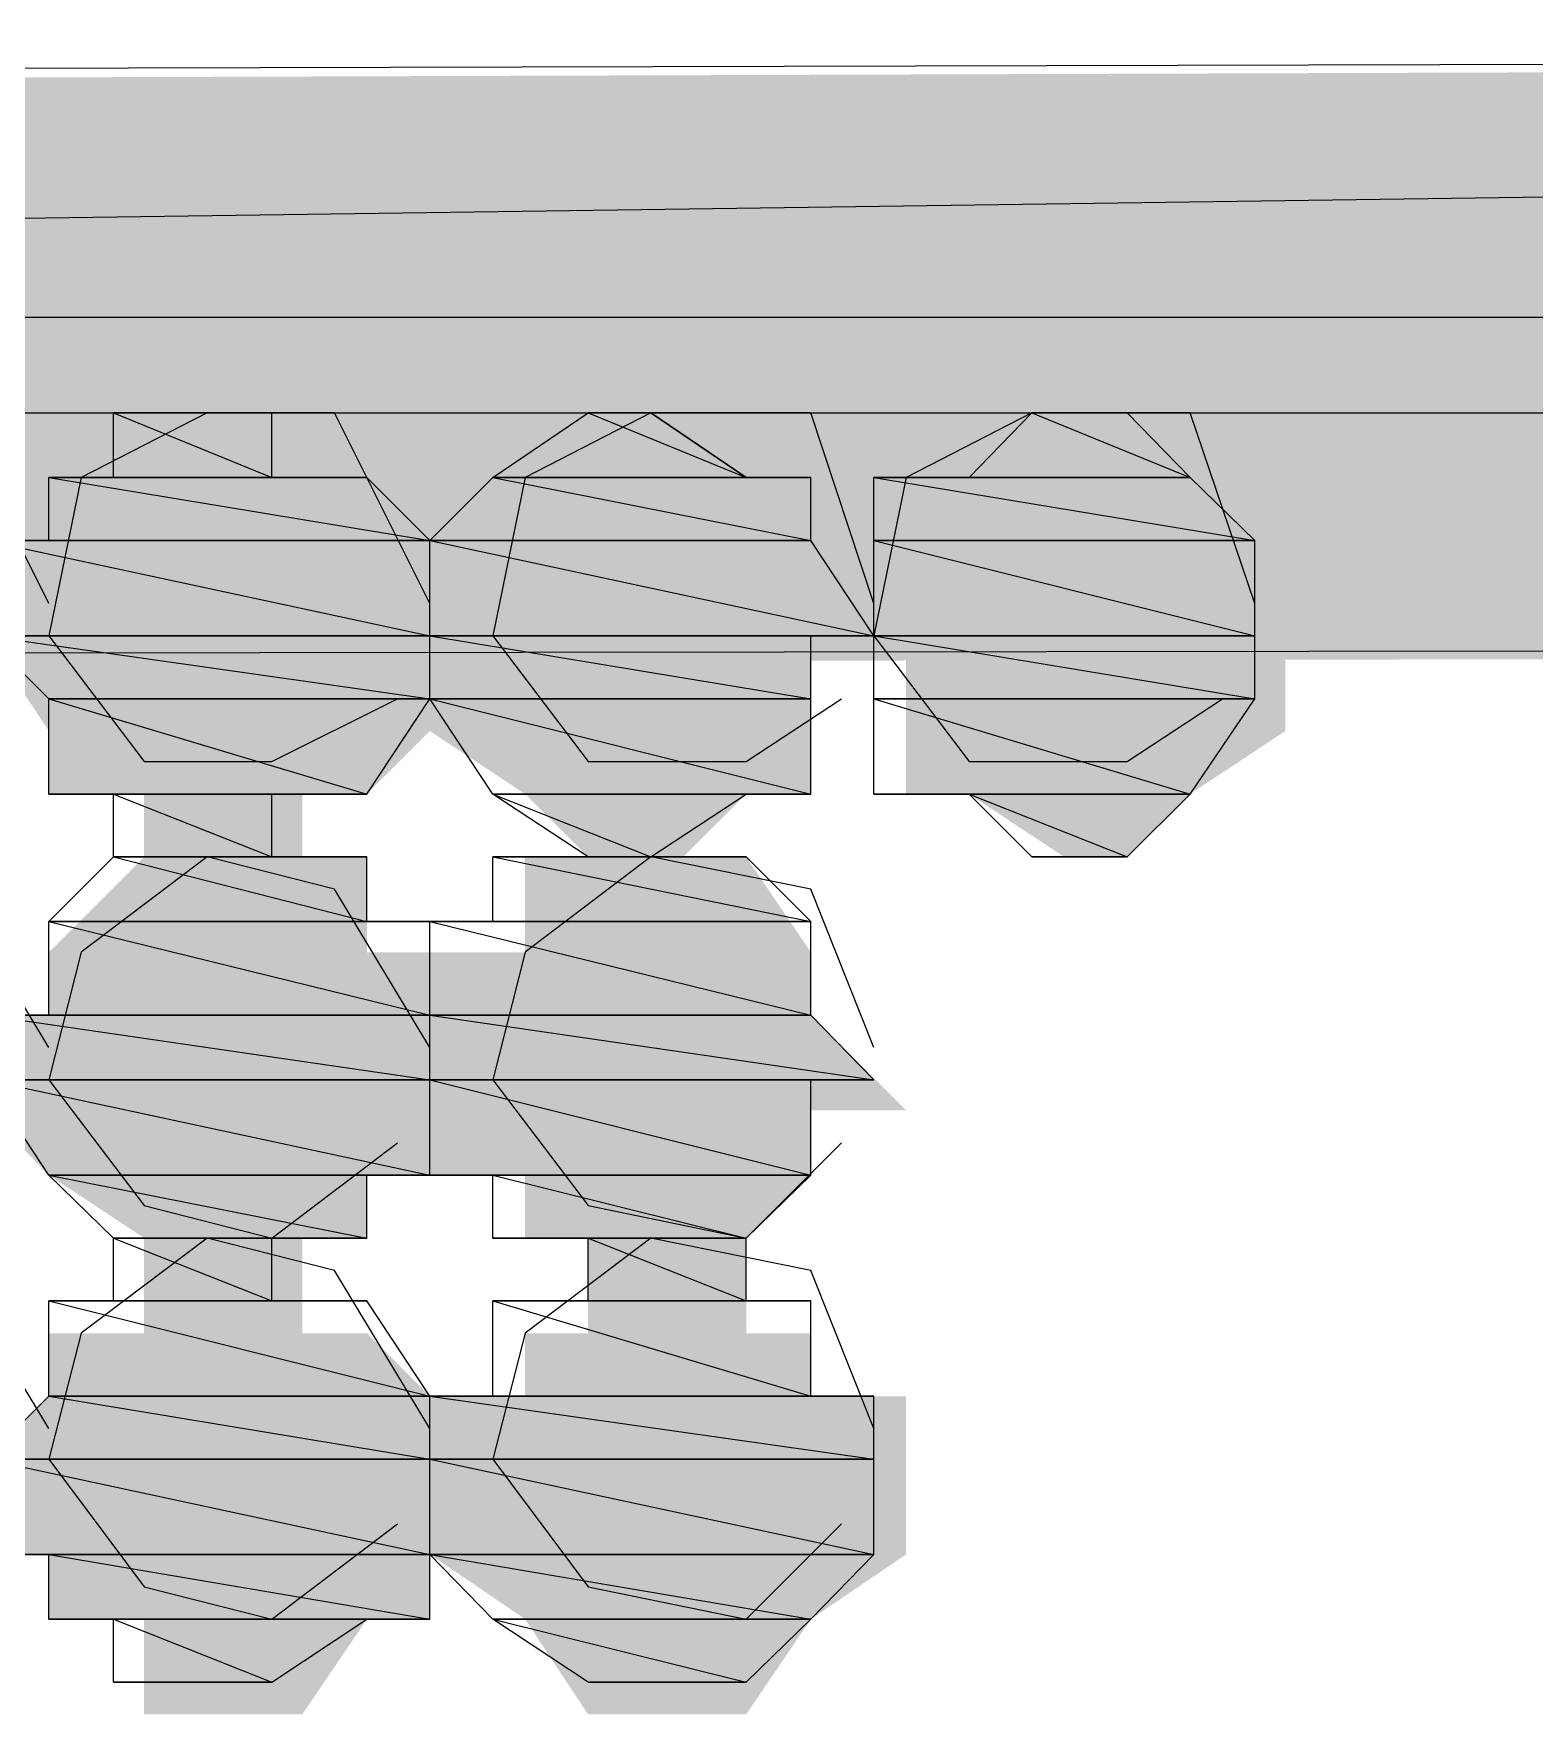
# Model space of a CAD drawing. Header units: millimetres. Extents: x 5 to 415, y 48 to 251.
# Drawn here: x 360.707 to 361.542, y 219.833 to 220.768 of the extents above; entities that cross this region are included whole.
import ezdxf

# ---------------------------------------------------------------- set-up
doc = ezdxf.new("R2010")
doc.units = ezdxf.units.MM
doc.layers.add('H', color=7, linetype='Continuous')
doc.layers.add('P', color=7, linetype='Continuous')

msp = doc.modelspace()

# ---------------------------------------------------------------- hatches: boundary and pattern name
at = {"layer": 'H', "linetype": 'Continuous'}
for points in [[(341.718, 220.38), (341.665, 220.68), (368, 220.768), (368, 220.433), (341.718, 220.38)], [(360.768, 220.521), (360.768, 220.557), (360.856, 220.557), (360.856, 220.521), (360.768, 220.521)], [(360.98, 220.521), (361.015, 220.557), (361.068, 220.557), (361.103, 220.521), (360.98, 220.521)], [(361.227, 220.521), (361.28, 220.557), (361.315, 220.557), (361.35, 220.521), (361.227, 220.521)], [(360.715, 220.468), (360.715, 220.521), (360.892, 220.521), (360.927, 220.468), (360.715, 220.468)], [(360.927, 220.468), (360.98, 220.521), (361.139, 220.521), (361.139, 220.468), (360.927, 220.468)], [(361.192, 220.468), (361.192, 220.521), (361.35, 220.521), (361.403, 220.468), (361.192, 220.468)], [(360.68, 220.433), (360.68, 220.468), (360.927, 220.468), (360.927, 220.433), (360.68, 220.433)], [(360.927, 220.433), (360.927, 220.468), (361.139, 220.468), (361.192, 220.433), (360.927, 220.433)], [(361.192, 220.433), (361.192, 220.468), (361.403, 220.468), (361.403, 220.433), (361.192, 220.433)], [(360.715, 220.38), (360.68, 220.433), (360.927, 220.433), (360.927, 220.38), (360.715, 220.38)], [(360.927, 220.38), (360.927, 220.433), (361.139, 220.433), (361.139, 220.38), (360.927, 220.38)], [(361.192, 220.38), (361.192, 220.433), (361.403, 220.433), (361.403, 220.38), (361.192, 220.38)], [(360.715, 220.345), (360.715, 220.38), (360.927, 220.38), (360.892, 220.345), (360.715, 220.345)], [(360.98, 220.345), (360.927, 220.38), (361.139, 220.38), (361.139, 220.345), (360.98, 220.345)], [(361.192, 220.345), (361.192, 220.38), (361.403, 220.38), (361.35, 220.345), (361.192, 220.345)], [(360.768, 220.31), (360.768, 220.345), (360.856, 220.345), (360.856, 220.31), (360.768, 220.31)], [(361.015, 220.31), (360.98, 220.345), (361.103, 220.345), (361.068, 220.31), (361.015, 220.31)], [(361.28, 220.31), (361.227, 220.345), (361.35, 220.345), (361.315, 220.31), (361.28, 220.31)], [(360.715, 220.257), (360.768, 220.31), (360.892, 220.31), (360.892, 220.257), (360.715, 220.257)], [(360.98, 220.257), (360.98, 220.31), (361.103, 220.31), (361.139, 220.257), (360.98, 220.257)], [(360.715, 220.222), (360.715, 220.257), (360.927, 220.257), (360.927, 220.222), (360.715, 220.222)], [(360.927, 220.222), (360.927, 220.257), (361.139, 220.257), (361.139, 220.222), (360.927, 220.222)], [(360.68, 220.169), (360.68, 220.222), (360.927, 220.222), (360.927, 220.169), (360.68, 220.169)], [(360.927, 220.169), (360.927, 220.222), (361.139, 220.222), (361.192, 220.169), (360.927, 220.169)], [(360.715, 220.133), (360.68, 220.169), (360.927, 220.169), (360.927, 220.133), (360.715, 220.133)], [(360.927, 220.133), (360.927, 220.169), (361.139, 220.169), (361.139, 220.133), (360.927, 220.133)], [(360.768, 220.098), (360.715, 220.133), (360.892, 220.133), (360.892, 220.098), (360.768, 220.098)], [(360.98, 220.098), (360.98, 220.133), (361.139, 220.133), (361.103, 220.098), (360.98, 220.098)], [(360.768, 220.045), (360.768, 220.098), (360.856, 220.098), (360.856, 220.045), (360.768, 220.045)], [(361.015, 220.045), (361.015, 220.098), (361.103, 220.098), (361.103, 220.045), (361.015, 220.045)], [(360.715, 220.01), (360.715, 220.045), (360.892, 220.045), (360.927, 220.01), (360.715, 220.01)], [(360.98, 220.01), (360.98, 220.045), (361.139, 220.045), (361.139, 220.01), (360.98, 220.01)], [(360.68, 219.975), (360.715, 220.01), (360.927, 220.01), (360.927, 219.975), (360.68, 219.975)], [(360.927, 219.975), (360.927, 220.01), (361.192, 220.01), (361.192, 219.975), (360.927, 219.975)], [(360.68, 219.922), (360.68, 219.975), (360.927, 219.975), (360.927, 219.922), (360.68, 219.922)], [(360.927, 219.922), (360.927, 219.975), (361.192, 219.975), (361.192, 219.922), (360.927, 219.922)], [(360.715, 219.886), (360.715, 219.922), (360.927, 219.922), (360.927, 219.886), (360.715, 219.886)], [(360.98, 219.886), (360.927, 219.922), (361.192, 219.922), (361.139, 219.886), (360.98, 219.886)], [(360.768, 219.833), (360.768, 219.886), (360.892, 219.886), (360.856, 219.833), (360.768, 219.833)], [(361.015, 219.833), (360.98, 219.886), (361.139, 219.886), (361.103, 219.833), (361.015, 219.833)]]:
    msp.add_hatch(color=256, dxfattribs=at).paths.add_polyline_path(points)

# ---------------------------------------------------------------- linework, layer by layer
at = {"layer": 'P'}
for points in [[(368, 220.768), (341.665, 220.698)], [(341.701, 220.398), (368, 220.768)], [(341.701, 220.398), (368, 220.768)], [(393.982, 220.61), (308.134, 220.61)], [(366.007, 220.61), (308.134, 220.61)], [(308.134, 220.557), (365.831, 220.557)], [(360.715, 220.451), (360.662, 220.557)], [(360.803, 220.557), (360.733, 220.521)], [(360.803, 220.557), (360.751, 220.557)], [(360.751, 220.557), (360.803, 220.557)], [(360.839, 220.557), (360.751, 220.557)], [(360.751, 220.557), (360.839, 220.521)], [(360.751, 220.557), (360.839, 220.521)], [(360.751, 220.521), (360.751, 220.557)], [(360.874, 220.557), (360.803, 220.557)], [(360.839, 220.557), (360.839, 220.557)], [(360.839, 220.557), (360.839, 220.557)], [(360.839, 220.521), (360.839, 220.557)], [(360.927, 220.451), (360.874, 220.557)], [(360.962, 220.521), (361.015, 220.557)], [(361.05, 220.557), (360.98, 220.521)], [(361.015, 220.557), (361.05, 220.557)], [(361.05, 220.557), (361.015, 220.557)], [(361.05, 220.557), (361.015, 220.557)], [(361.015, 220.557), (361.05, 220.557)], [(361.015, 220.557), (361.103, 220.521)], [(361.139, 220.557), (361.05, 220.557)], [(361.05, 220.557), (361.103, 220.521)], [(361.103, 220.521), (361.05, 220.557)], [(361.174, 220.451), (361.139, 220.557)], [(361.262, 220.557), (361.192, 220.521)], [(361.227, 220.521), (361.262, 220.557)], [(361.35, 220.557), (361.262, 220.557)], [(361.262, 220.557), (361.315, 220.557)], [(361.315, 220.557), (361.262, 220.557)], [(361.315, 220.557), (361.262, 220.557)], [(361.262, 220.557), (361.315, 220.557)], [(361.262, 220.557), (361.35, 220.521)], [(361.315, 220.557), (361.35, 220.521)], [(361.35, 220.521), (361.315, 220.557)], [(361.386, 220.451), (361.35, 220.557)], [(360.733, 220.521), (360.715, 220.433)], [(360.892, 220.521), (360.715, 220.521)], [(360.715, 220.521), (360.751, 220.521)], [(360.892, 220.521), (360.715, 220.521)], [(360.715, 220.521), (360.927, 220.486)], [(360.715, 220.521), (360.927, 220.486)], [(360.715, 220.486), (360.715, 220.521)], [(360.839, 220.521), (360.751, 220.521)], [(360.892, 220.521), (360.751, 220.521)], [(360.751, 220.521), (360.892, 220.521)], [(360.892, 220.521), (360.751, 220.521)], [(360.751, 220.521), (360.839, 220.521)], [(360.892, 220.521), (360.751, 220.521)], [(360.751, 220.521), (360.892, 220.521)], [(360.751, 220.521), (360.892, 220.521)], [(360.839, 220.521), (360.892, 220.521)], [(360.892, 220.521), (360.892, 220.521)], [(360.927, 220.486), (360.892, 220.521)], [(360.927, 220.486), (360.962, 220.521)], [(360.98, 220.521), (360.962, 220.433)], [(361.103, 220.521), (360.962, 220.521)], [(361.103, 220.521), (360.962, 220.521)], [(360.962, 220.521), (361.103, 220.521)], [(360.962, 220.521), (361.103, 220.521)], [(361.103, 220.521), (360.962, 220.521)], [(361.139, 220.521), (360.962, 220.521)], [(360.962, 220.521), (361.139, 220.521)], [(361.139, 220.521), (360.962, 220.521)], [(360.962, 220.521), (361.103, 220.521)], [(361.139, 220.521), (360.962, 220.521)], [(360.962, 220.521), (361.139, 220.486)], [(360.962, 220.521), (361.139, 220.486)], [(361.103, 220.521), (361.103, 220.521)], [(361.103, 220.521), (361.103, 220.521)], [(361.103, 220.521), (361.139, 220.521)], [(361.139, 220.486), (361.139, 220.521)], [(361.192, 220.521), (361.174, 220.433)], [(361.35, 220.521), (361.174, 220.521)], [(361.174, 220.521), (361.227, 220.521)], [(361.35, 220.521), (361.174, 220.521)], [(361.174, 220.521), (361.386, 220.486)], [(361.174, 220.521), (361.386, 220.486)], [(361.174, 220.486), (361.174, 220.521)], [(361.35, 220.521), (361.227, 220.521)], [(361.35, 220.521), (361.227, 220.521)], [(361.227, 220.521), (361.35, 220.521)], [(361.227, 220.521), (361.35, 220.521)], [(361.35, 220.521), (361.227, 220.521)], [(361.35, 220.521), (361.227, 220.521)], [(361.227, 220.521), (361.35, 220.521)], [(361.227, 220.521), (361.35, 220.521)], [(361.35, 220.521), (361.35, 220.521)], [(361.35, 220.521), (361.35, 220.521)], [(361.35, 220.521), (361.35, 220.521)], [(361.386, 220.486), (361.35, 220.521)], [(360.927, 220.486), (360.68, 220.486)], [(360.68, 220.486), (360.715, 220.486)], [(360.927, 220.486), (360.68, 220.486)], [(360.68, 220.486), (360.927, 220.433)], [(360.68, 220.486), (360.927, 220.433)], [(360.927, 220.486), (360.715, 220.486)], [(360.927, 220.486), (360.715, 220.486)], [(360.715, 220.486), (360.927, 220.486)], [(360.715, 220.486), (360.927, 220.486)], [(360.927, 220.486), (360.715, 220.486)], [(360.927, 220.486), (360.715, 220.486)], [(360.715, 220.486), (360.927, 220.486)], [(360.715, 220.486), (360.927, 220.486)], [(361.139, 220.486), (360.927, 220.486)], [(361.139, 220.486), (360.927, 220.486)], [(360.927, 220.486), (361.139, 220.486)], [(360.927, 220.486), (361.139, 220.486)], [(361.139, 220.486), (360.927, 220.486)], [(361.139, 220.486), (360.927, 220.486)], [(360.927, 220.486), (361.139, 220.486)], [(361.139, 220.486), (360.927, 220.486)], [(360.927, 220.486), (361.139, 220.486)], [(361.139, 220.486), (360.927, 220.486)], [(360.927, 220.486), (361.174, 220.433)], [(360.927, 220.486), (361.174, 220.433)], [(360.927, 220.433), (360.927, 220.486)], [(360.927, 220.486), (360.927, 220.486)], [(360.927, 220.486), (360.927, 220.486)], [(360.927, 220.486), (360.927, 220.486)], [(360.927, 220.433), (360.927, 220.486)], [(361.139, 220.486), (361.139, 220.486)], [(361.139, 220.486), (361.139, 220.486)], [(361.139, 220.486), (361.139, 220.486)], [(361.174, 220.433), (361.139, 220.486)], [(361.386, 220.486), (361.174, 220.486)], [(361.386, 220.486), (361.174, 220.486)], [(361.174, 220.486), (361.386, 220.486)], [(361.174, 220.486), (361.386, 220.486)], [(361.386, 220.486), (361.174, 220.486)], [(361.386, 220.486), (361.174, 220.486)], [(361.174, 220.486), (361.386, 220.486)], [(361.386, 220.486), (361.174, 220.486)], [(361.174, 220.486), (361.386, 220.486)], [(361.386, 220.486), (361.174, 220.486)], [(361.174, 220.486), (361.386, 220.433)], [(361.174, 220.486), (361.386, 220.433)], [(361.174, 220.433), (361.174, 220.486)], [(361.386, 220.486), (361.386, 220.486)], [(361.386, 220.486), (361.386, 220.486)], [(361.386, 220.486), (361.386, 220.486)], [(361.386, 220.433), (361.386, 220.486)], [(368, 220.433), (341.701, 220.398)], [(360.927, 220.433), (360.68, 220.433)], [(360.927, 220.433), (360.68, 220.433)], [(360.68, 220.433), (360.927, 220.433)], [(360.68, 220.433), (360.927, 220.433)], [(360.927, 220.433), (360.68, 220.433)], [(360.927, 220.433), (360.68, 220.433)], [(360.68, 220.433), (360.927, 220.398)], [(360.68, 220.433), (360.927, 220.398)], [(360.715, 220.398), (360.68, 220.433)], [(360.715, 220.433), (360.768, 220.363)], [(361.174, 220.433), (360.927, 220.433)], [(361.139, 220.433), (360.927, 220.433)], [(360.927, 220.433), (361.139, 220.433)], [(361.139, 220.433), (360.927, 220.433)], [(360.927, 220.433), (361.174, 220.433)], [(361.139, 220.433), (360.927, 220.433)], [(360.927, 220.433), (361.139, 220.398)], [(360.927, 220.433), (361.139, 220.398)], [(360.927, 220.398), (360.927, 220.433)], [(360.927, 220.433), (360.927, 220.433)], [(360.927, 220.433), (360.927, 220.433)], [(360.927, 220.398), (360.927, 220.433)], [(360.962, 220.433), (361.015, 220.363)], [(361.174, 220.433), (361.139, 220.433)], [(361.139, 220.398), (361.139, 220.433)], [(361.174, 220.433), (361.227, 220.363)], [(361.386, 220.433), (361.174, 220.433)], [(361.386, 220.433), (361.174, 220.433)], [(361.174, 220.433), (361.386, 220.433)], [(361.174, 220.433), (361.386, 220.433)], [(361.386, 220.433), (361.174, 220.433)], [(361.386, 220.433), (361.174, 220.433)], [(361.174, 220.433), (361.386, 220.398)], [(361.174, 220.433), (361.386, 220.398)], [(361.174, 220.398), (361.174, 220.433)], [(361.386, 220.433), (361.386, 220.433)], [(361.386, 220.433), (361.386, 220.433)], [(361.386, 220.398), (361.386, 220.433)], [(360.927, 220.398), (360.715, 220.398)], [(360.927, 220.398), (360.715, 220.398)], [(360.715, 220.398), (360.927, 220.398)], [(360.715, 220.398), (360.927, 220.398)], [(360.927, 220.398), (360.715, 220.398)], [(360.927, 220.398), (360.715, 220.398)], [(360.715, 220.398), (360.892, 220.345)], [(360.715, 220.398), (360.892, 220.345)], [(360.715, 220.345), (360.715, 220.398)], [(360.839, 220.363), (360.909, 220.398)], [(360.892, 220.345), (360.927, 220.398)], [(361.139, 220.398), (360.927, 220.398)], [(361.139, 220.398), (360.927, 220.398)], [(360.927, 220.398), (361.139, 220.398)], [(360.927, 220.398), (361.139, 220.398)], [(361.139, 220.398), (360.927, 220.398)], [(361.139, 220.398), (360.927, 220.398)], [(360.927, 220.398), (361.139, 220.345)], [(360.927, 220.398), (361.139, 220.345)], [(360.962, 220.345), (360.927, 220.398)], [(360.927, 220.398), (360.927, 220.398)], [(360.927, 220.398), (360.927, 220.398)], [(361.103, 220.363), (361.156, 220.398)], [(361.139, 220.398), (361.139, 220.398)], [(361.139, 220.398), (361.139, 220.398)], [(361.139, 220.345), (361.139, 220.398)], [(361.386, 220.398), (361.174, 220.398)], [(361.386, 220.398), (361.174, 220.398)], [(361.174, 220.398), (361.386, 220.398)], [(361.174, 220.398), (361.386, 220.398)], [(361.386, 220.398), (361.174, 220.398)], [(361.386, 220.398), (361.174, 220.398)], [(361.174, 220.398), (361.35, 220.345)], [(361.174, 220.398), (361.35, 220.345)], [(361.174, 220.345), (361.174, 220.398)], [(361.315, 220.363), (361.368, 220.398)], [(361.35, 220.345), (361.386, 220.398)], [(361.386, 220.398), (361.386, 220.398)], [(361.386, 220.398), (361.386, 220.398)], [(360.768, 220.363), (360.839, 220.363)], [(361.015, 220.363), (361.103, 220.363)], [(361.227, 220.363), (361.315, 220.363)], [(360.892, 220.345), (360.715, 220.345)], [(360.892, 220.345), (360.715, 220.345)], [(360.715, 220.345), (360.751, 220.345)], [(360.715, 220.345), (360.892, 220.345)], [(360.892, 220.345), (360.715, 220.345)], [(360.751, 220.345), (360.892, 220.345)], [(360.839, 220.345), (360.751, 220.345)], [(360.751, 220.345), (360.839, 220.345)], [(360.839, 220.345), (360.751, 220.345)], [(360.751, 220.345), (360.892, 220.345)], [(360.839, 220.345), (360.751, 220.345)], [(360.751, 220.345), (360.839, 220.31)], [(360.751, 220.345), (360.839, 220.31)], [(360.751, 220.31), (360.751, 220.345)], [(360.892, 220.345), (360.839, 220.345)], [(360.839, 220.31), (360.839, 220.345)], [(360.892, 220.345), (360.892, 220.345)], [(361.139, 220.345), (360.962, 220.345)], [(361.103, 220.345), (360.962, 220.345)], [(360.962, 220.345), (361.103, 220.345)], [(360.962, 220.345), (361.103, 220.345)], [(361.103, 220.345), (360.962, 220.345)], [(361.103, 220.345), (360.962, 220.345)], [(360.962, 220.345), (361.103, 220.345)], [(361.103, 220.345), (360.962, 220.345)], [(360.962, 220.345), (361.139, 220.345)], [(361.103, 220.345), (360.962, 220.345)], [(360.962, 220.345), (361.05, 220.31)], [(360.962, 220.345), (361.05, 220.31)], [(361.015, 220.31), (360.962, 220.345)], [(361.05, 220.31), (361.103, 220.345)], [(361.103, 220.345), (361.103, 220.345)], [(361.103, 220.345), (361.103, 220.345)], [(361.139, 220.345), (361.103, 220.345)], [(361.35, 220.345), (361.174, 220.345)], [(361.35, 220.345), (361.174, 220.345)], [(361.174, 220.345), (361.227, 220.345)], [(361.174, 220.345), (361.35, 220.345)], [(361.35, 220.345), (361.174, 220.345)], [(361.227, 220.345), (361.35, 220.345)], [(361.35, 220.345), (361.227, 220.345)], [(361.227, 220.345), (361.35, 220.345)], [(361.35, 220.345), (361.227, 220.345)], [(361.227, 220.345), (361.35, 220.345)], [(361.35, 220.345), (361.227, 220.345)], [(361.227, 220.345), (361.315, 220.31)], [(361.227, 220.345), (361.315, 220.31)], [(361.262, 220.31), (361.227, 220.345)], [(361.315, 220.31), (361.35, 220.345)], [(361.35, 220.345), (361.35, 220.345)], [(361.35, 220.345), (361.35, 220.345)], [(360.715, 220.274), (360.751, 220.31)], [(360.803, 220.31), (360.733, 220.257)], [(360.839, 220.31), (360.751, 220.31)], [(360.803, 220.31), (360.751, 220.31)], [(360.751, 220.31), (360.803, 220.31)], [(360.803, 220.31), (360.751, 220.31)], [(360.751, 220.31), (360.803, 220.31)], [(360.839, 220.31), (360.751, 220.31)], [(360.751, 220.31), (360.839, 220.31)], [(360.751, 220.31), (360.839, 220.31)], [(360.839, 220.31), (360.751, 220.31)], [(360.892, 220.31), (360.751, 220.31)], [(360.751, 220.31), (360.892, 220.31)], [(360.892, 220.31), (360.751, 220.31)], [(360.751, 220.31), (360.839, 220.31)], [(360.892, 220.31), (360.751, 220.31)], [(360.751, 220.31), (360.892, 220.274)], [(360.751, 220.31), (360.892, 220.274)], [(360.803, 220.31), (360.839, 220.31)], [(360.839, 220.31), (360.803, 220.31)], [(360.874, 220.292), (360.803, 220.31)], [(360.839, 220.31), (360.839, 220.31)], [(360.839, 220.31), (360.839, 220.31)], [(360.839, 220.31), (360.839, 220.31)], [(360.839, 220.31), (360.839, 220.31)], [(360.839, 220.31), (360.892, 220.31)], [(360.892, 220.274), (360.892, 220.31)], [(361.103, 220.31), (360.962, 220.31)], [(360.962, 220.31), (361.015, 220.31)], [(361.103, 220.31), (360.962, 220.31)], [(360.962, 220.31), (361.103, 220.31)], [(360.962, 220.31), (361.103, 220.31)], [(361.103, 220.31), (360.962, 220.31)], [(361.103, 220.31), (360.962, 220.31)], [(360.962, 220.31), (361.139, 220.274)], [(360.962, 220.31), (361.139, 220.274)], [(360.962, 220.274), (360.962, 220.31)], [(361.05, 220.31), (360.98, 220.257)], [(361.05, 220.31), (361.015, 220.31)], [(361.015, 220.31), (361.05, 220.31)], [(361.05, 220.31), (361.015, 220.31)], [(361.015, 220.31), (361.05, 220.31)], [(361.05, 220.31), (361.015, 220.31)], [(361.05, 220.31), (361.015, 220.31)], [(361.015, 220.31), (361.05, 220.31)], [(361.015, 220.31), (361.103, 220.31)], [(361.05, 220.31), (361.05, 220.31)], [(361.05, 220.31), (361.05, 220.31)], [(361.139, 220.292), (361.05, 220.31)], [(361.05, 220.31), (361.103, 220.31)], [(361.103, 220.31), (361.05, 220.31)], [(361.103, 220.31), (361.103, 220.31)], [(361.103, 220.31), (361.103, 220.31)], [(361.139, 220.274), (361.103, 220.31)], [(361.315, 220.31), (361.262, 220.31)], [(361.262, 220.31), (361.315, 220.31)], [(361.315, 220.31), (361.262, 220.31)], [(361.315, 220.31), (361.315, 220.31)], [(361.315, 220.31), (361.315, 220.31)], [(360.715, 220.204), (360.662, 220.292)], [(360.927, 220.204), (360.874, 220.292)], [(361.174, 220.204), (361.139, 220.292)], [(360.892, 220.274), (360.715, 220.274)], [(360.927, 220.274), (360.715, 220.274)], [(360.715, 220.274), (360.927, 220.274)], [(360.927, 220.274), (360.715, 220.274)], [(360.715, 220.274), (360.892, 220.274)], [(360.927, 220.274), (360.715, 220.274)], [(360.715, 220.274), (360.927, 220.222)], [(360.715, 220.274), (360.927, 220.222)], [(360.715, 220.222), (360.715, 220.274)], [(360.892, 220.274), (360.927, 220.274)], [(360.962, 220.274), (360.927, 220.274)], [(360.927, 220.274), (361.139, 220.274)], [(361.139, 220.274), (360.927, 220.274)], [(360.927, 220.274), (361.139, 220.222)], [(360.927, 220.274), (361.139, 220.222)], [(360.927, 220.222), (360.927, 220.274)], [(360.927, 220.222), (360.927, 220.274)], [(361.139, 220.274), (360.962, 220.274)], [(361.139, 220.274), (360.962, 220.274)], [(360.962, 220.274), (361.139, 220.274)], [(361.139, 220.274), (360.962, 220.274)], [(361.139, 220.274), (361.139, 220.274)], [(361.139, 220.222), (361.139, 220.274)], [(360.733, 220.257), (360.715, 220.186)], [(360.98, 220.257), (360.962, 220.186)], [(360.715, 220.222), (360.68, 220.222)], [(360.68, 220.222), (360.927, 220.222)], [(360.927, 220.222), (360.68, 220.222)], [(360.68, 220.222), (360.927, 220.186)], [(360.68, 220.222), (360.927, 220.186)], [(360.927, 220.222), (360.715, 220.222)], [(360.927, 220.222), (360.715, 220.222)], [(360.715, 220.222), (360.927, 220.222)], [(360.927, 220.222), (360.715, 220.222)], [(361.139, 220.222), (360.927, 220.222)], [(361.139, 220.222), (360.927, 220.222)], [(360.927, 220.222), (361.139, 220.222)], [(360.927, 220.222), (361.139, 220.222)], [(361.139, 220.222), (360.927, 220.222)], [(361.139, 220.222), (360.927, 220.222)], [(360.927, 220.222), (361.174, 220.186)], [(360.927, 220.222), (361.174, 220.186)], [(360.927, 220.186), (360.927, 220.222)], [(360.927, 220.222), (360.927, 220.222)], [(360.927, 220.186), (360.927, 220.222)], [(361.139, 220.222), (361.139, 220.222)], [(361.139, 220.222), (361.139, 220.222)], [(361.174, 220.186), (361.139, 220.222)], [(360.927, 220.186), (360.68, 220.186)], [(360.927, 220.186), (360.68, 220.186)], [(360.68, 220.186), (360.927, 220.186)], [(360.68, 220.186), (360.927, 220.186)], [(360.927, 220.186), (360.68, 220.186)], [(360.927, 220.186), (360.68, 220.186)], [(360.68, 220.186), (360.927, 220.133)], [(360.68, 220.186), (360.927, 220.133)], [(360.715, 220.133), (360.68, 220.186)], [(360.715, 220.186), (360.768, 220.116)], [(361.174, 220.186), (360.927, 220.186)], [(361.139, 220.186), (360.927, 220.186)], [(360.927, 220.186), (361.139, 220.186)], [(361.139, 220.186), (360.927, 220.186)], [(360.927, 220.186), (361.174, 220.186)], [(361.139, 220.186), (360.927, 220.186)], [(360.927, 220.186), (361.139, 220.133)], [(360.927, 220.186), (361.139, 220.133)], [(360.927, 220.133), (360.927, 220.186)], [(360.927, 220.186), (360.927, 220.186)], [(360.927, 220.186), (360.927, 220.186)], [(360.927, 220.133), (360.927, 220.186)], [(360.962, 220.186), (361.015, 220.116)], [(361.174, 220.186), (361.139, 220.186)], [(361.139, 220.133), (361.139, 220.186)], [(360.839, 220.098), (360.909, 220.151)], [(361.103, 220.098), (361.156, 220.151)], [(360.927, 220.133), (360.715, 220.133)], [(360.927, 220.133), (360.715, 220.133)], [(360.715, 220.133), (360.927, 220.133)], [(360.715, 220.133), (360.927, 220.133)], [(360.927, 220.133), (360.715, 220.133)], [(360.892, 220.133), (360.715, 220.133)], [(360.715, 220.133), (360.892, 220.133)], [(360.892, 220.133), (360.715, 220.133)], [(360.715, 220.133), (360.927, 220.133)], [(360.892, 220.133), (360.715, 220.133)], [(360.715, 220.133), (360.892, 220.098)], [(360.715, 220.133), (360.892, 220.098)], [(360.751, 220.098), (360.715, 220.133)], [(360.927, 220.133), (360.892, 220.133)], [(360.892, 220.098), (360.892, 220.133)], [(361.139, 220.133), (360.927, 220.133)], [(361.139, 220.133), (360.927, 220.133)], [(360.927, 220.133), (361.139, 220.133)], [(360.927, 220.133), (361.139, 220.133)], [(361.139, 220.133), (360.927, 220.133)], [(361.139, 220.133), (360.927, 220.133)], [(360.927, 220.133), (361.139, 220.133)], [(360.927, 220.133), (361.139, 220.133)], [(360.962, 220.133), (360.927, 220.133)], [(360.927, 220.133), (360.927, 220.133)], [(360.927, 220.133), (360.927, 220.133)], [(361.139, 220.133), (360.962, 220.133)], [(361.139, 220.133), (360.962, 220.133)], [(360.962, 220.133), (361.103, 220.098)], [(360.962, 220.133), (361.103, 220.098)], [(360.962, 220.098), (360.962, 220.133)], [(361.103, 220.098), (361.139, 220.133)], [(361.139, 220.133), (361.139, 220.133)], [(361.139, 220.133), (361.139, 220.133)], [(361.139, 220.133), (361.139, 220.133)], [(360.768, 220.116), (360.839, 220.098)], [(361.015, 220.116), (361.103, 220.098)], [(360.803, 220.098), (360.733, 220.045)], [(360.803, 220.098), (360.751, 220.098)], [(360.751, 220.098), (360.803, 220.098)], [(360.839, 220.098), (360.751, 220.098)], [(360.751, 220.098), (360.839, 220.063)], [(360.751, 220.098), (360.839, 220.063)], [(360.751, 220.063), (360.751, 220.098)], [(360.892, 220.098), (360.751, 220.098)], [(360.839, 220.098), (360.751, 220.098)], [(360.751, 220.098), (360.839, 220.098)], [(360.751, 220.098), (360.839, 220.098)], [(360.839, 220.098), (360.751, 220.098)], [(360.839, 220.098), (360.751, 220.098)], [(360.751, 220.098), (360.839, 220.098)], [(360.839, 220.098), (360.751, 220.098)], [(360.751, 220.098), (360.892, 220.098)], [(360.803, 220.098), (360.751, 220.098)], [(360.751, 220.098), (360.803, 220.098)], [(360.874, 220.08), (360.803, 220.098)], [(360.803, 220.098), (360.839, 220.098)], [(360.839, 220.098), (360.803, 220.098)], [(360.839, 220.098), (360.839, 220.098)], [(360.839, 220.098), (360.839, 220.098)], [(360.839, 220.063), (360.839, 220.098)], [(360.839, 220.098), (360.839, 220.098)], [(360.839, 220.098), (360.839, 220.098)], [(360.892, 220.098), (360.839, 220.098)], [(361.103, 220.098), (360.962, 220.098)], [(361.103, 220.098), (360.962, 220.098)], [(360.962, 220.098), (361.103, 220.098)], [(360.962, 220.098), (361.103, 220.098)], [(361.103, 220.098), (360.962, 220.098)], [(361.103, 220.098), (360.962, 220.098)], [(360.962, 220.098), (361.05, 220.098)], [(360.962, 220.098), (361.05, 220.098)], [(361.015, 220.098), (360.962, 220.098)], [(361.05, 220.098), (360.98, 220.045)], [(361.05, 220.098), (361.015, 220.098)], [(361.015, 220.098), (361.05, 220.098)], [(361.05, 220.098), (361.015, 220.098)], [(361.05, 220.098), (361.015, 220.098)], [(361.015, 220.098), (361.05, 220.098)], [(361.103, 220.098), (361.015, 220.098)], [(361.015, 220.098), (361.103, 220.063)], [(361.015, 220.098), (361.103, 220.063)], [(361.015, 220.063), (361.015, 220.098)], [(361.05, 220.098), (361.103, 220.098)], [(361.05, 220.098), (361.05, 220.098)], [(361.05, 220.098), (361.05, 220.098)], [(361.139, 220.08), (361.05, 220.098)], [(361.103, 220.098), (361.103, 220.098)], [(361.103, 220.098), (361.103, 220.098)], [(361.103, 220.098), (361.103, 220.098)], [(361.103, 220.098), (361.103, 220.098)], [(361.103, 220.063), (361.103, 220.098)], [(360.715, 219.992), (360.662, 220.08)], [(360.927, 219.992), (360.874, 220.08)], [(361.174, 219.992), (361.139, 220.08)], [(360.892, 220.063), (360.715, 220.063)], [(360.715, 220.063), (360.751, 220.063)], [(360.892, 220.063), (360.715, 220.063)], [(360.715, 220.063), (360.927, 220.01)], [(360.715, 220.063), (360.927, 220.01)], [(360.715, 220.01), (360.715, 220.063)], [(360.839, 220.063), (360.751, 220.063)], [(360.892, 220.063), (360.751, 220.063)], [(360.751, 220.063), (360.892, 220.063)], [(360.892, 220.063), (360.751, 220.063)], [(360.751, 220.063), (360.839, 220.063)], [(360.892, 220.063), (360.751, 220.063)], [(360.751, 220.063), (360.892, 220.063)], [(360.751, 220.063), (360.892, 220.063)], [(360.839, 220.063), (360.892, 220.063)], [(360.892, 220.063), (360.892, 220.063)], [(360.927, 220.01), (360.892, 220.063)], [(361.139, 220.063), (360.962, 220.063)], [(360.962, 220.063), (361.015, 220.063)], [(361.139, 220.063), (360.962, 220.063)], [(360.962, 220.063), (361.139, 220.063)], [(360.962, 220.063), (361.139, 220.063)], [(361.139, 220.063), (360.962, 220.063)], [(361.139, 220.063), (360.962, 220.063)], [(360.962, 220.063), (361.139, 220.01)], [(360.962, 220.063), (361.139, 220.01)], [(360.962, 220.01), (360.962, 220.063)], [(361.103, 220.063), (361.015, 220.063)], [(361.103, 220.063), (361.015, 220.063)], [(361.015, 220.063), (361.139, 220.063)], [(361.015, 220.063), (361.139, 220.063)], [(361.139, 220.063), (361.103, 220.063)], [(361.139, 220.063), (361.139, 220.063)], [(361.139, 220.063), (361.139, 220.063)], [(361.139, 220.01), (361.139, 220.063)], [(360.733, 220.045), (360.715, 219.975)], [(360.98, 220.045), (360.962, 219.975)], [(360.68, 219.975), (360.715, 220.01)], [(360.927, 220.01), (360.715, 220.01)], [(360.927, 220.01), (360.715, 220.01)], [(360.715, 220.01), (360.927, 220.01)], [(360.715, 220.01), (360.927, 220.01)], [(360.927, 220.01), (360.715, 220.01)], [(360.927, 220.01), (360.715, 220.01)], [(360.715, 220.01), (360.927, 219.975)], [(360.715, 220.01), (360.927, 219.975)], [(360.927, 220.01), (360.927, 220.01)], [(360.927, 220.01), (360.927, 220.01)], [(360.927, 219.975), (360.927, 220.01)], [(361.174, 220.01), (360.927, 220.01)], [(360.927, 220.01), (360.962, 220.01)], [(361.174, 220.01), (360.927, 220.01)], [(360.927, 220.01), (361.174, 219.975)], [(360.927, 220.01), (361.174, 219.975)], [(360.927, 219.975), (360.927, 220.01)], [(361.139, 220.01), (360.962, 220.01)], [(361.139, 220.01), (360.962, 220.01)], [(360.962, 220.01), (361.174, 220.01)], [(360.962, 220.01), (361.174, 220.01)], [(361.174, 220.01), (361.139, 220.01)], [(361.174, 219.975), (361.174, 220.01)], [(360.927, 219.975), (360.68, 219.975)], [(360.927, 219.975), (360.68, 219.975)], [(360.68, 219.975), (360.927, 219.975)], [(360.68, 219.975), (360.927, 219.975)], [(360.927, 219.975), (360.68, 219.975)], [(360.927, 219.975), (360.68, 219.975)], [(360.68, 219.975), (360.927, 219.922)], [(360.68, 219.975), (360.927, 219.922)], [(360.715, 219.975), (360.768, 219.904)], [(360.927, 219.975), (360.927, 219.975)], [(360.927, 219.975), (360.927, 219.975)], [(360.927, 219.922), (360.927, 219.975)], [(361.174, 219.975), (360.927, 219.975)], [(361.174, 219.975), (360.927, 219.975)], [(360.927, 219.975), (361.174, 219.975)], [(360.927, 219.975), (361.174, 219.975)], [(361.174, 219.975), (360.927, 219.975)], [(361.174, 219.975), (360.927, 219.975)], [(360.927, 219.975), (361.174, 219.922)], [(360.927, 219.975), (361.174, 219.922)], [(360.927, 219.922), (360.927, 219.975)], [(360.962, 219.975), (361.015, 219.904)], [(361.174, 219.975), (361.174, 219.975)], [(361.174, 219.975), (361.174, 219.975)], [(361.174, 219.922), (361.174, 219.975)], [(360.839, 219.886), (360.909, 219.939)], [(361.103, 219.886), (361.156, 219.939)], [(360.927, 219.922), (360.68, 219.922)], [(360.927, 219.922), (360.68, 219.922)], [(360.68, 219.922), (360.715, 219.922)], [(360.68, 219.922), (360.927, 219.922)], [(360.927, 219.922), (360.68, 219.922)], [(360.715, 219.922), (360.927, 219.922)], [(360.927, 219.922), (360.715, 219.922)], [(360.715, 219.922), (360.927, 219.886)], [(360.715, 219.922), (360.927, 219.886)], [(360.715, 219.886), (360.715, 219.922)], [(360.927, 219.922), (360.927, 219.922)], [(360.927, 219.886), (360.927, 219.922)], [(361.174, 219.922), (360.927, 219.922)], [(361.174, 219.922), (360.927, 219.922)], [(360.927, 219.922), (361.174, 219.922)], [(360.927, 219.922), (361.174, 219.922)], [(361.174, 219.922), (360.927, 219.922)], [(361.174, 219.922), (360.927, 219.922)], [(360.927, 219.922), (361.139, 219.886)], [(360.927, 219.922), (361.139, 219.886)], [(360.962, 219.886), (360.927, 219.922)], [(361.139, 219.886), (361.174, 219.922)], [(361.174, 219.922), (361.174, 219.922)], [(361.174, 219.922), (361.174, 219.922)], [(360.768, 219.904), (360.839, 219.886)], [(361.015, 219.904), (361.103, 219.886)], [(360.927, 219.886), (360.715, 219.886)], [(360.892, 219.886), (360.715, 219.886)], [(360.715, 219.886), (360.892, 219.886)], [(360.892, 219.886), (360.715, 219.886)], [(360.715, 219.886), (360.927, 219.886)], [(360.892, 219.886), (360.715, 219.886)], [(360.715, 219.886), (360.892, 219.886)], [(360.715, 219.886), (360.892, 219.886)], [(360.751, 219.886), (360.715, 219.886)], [(360.892, 219.886), (360.751, 219.886)], [(360.892, 219.886), (360.751, 219.886)], [(360.751, 219.886), (360.839, 219.851)], [(360.751, 219.886), (360.839, 219.851)], [(360.751, 219.851), (360.751, 219.886)], [(360.839, 219.851), (360.892, 219.886)], [(360.927, 219.886), (360.892, 219.886)], [(360.892, 219.886), (360.892, 219.886)], [(361.139, 219.886), (360.962, 219.886)], [(361.139, 219.886), (360.962, 219.886)], [(360.962, 219.886), (361.139, 219.886)], [(360.962, 219.886), (361.139, 219.886)], [(361.139, 219.886), (360.962, 219.886)], [(361.139, 219.886), (360.962, 219.886)], [(360.962, 219.886), (361.139, 219.886)], [(361.139, 219.886), (360.962, 219.886)], [(360.962, 219.886), (361.139, 219.886)], [(361.139, 219.886), (360.962, 219.886)], [(360.962, 219.886), (361.103, 219.851)], [(360.962, 219.886), (361.103, 219.851)], [(361.015, 219.851), (360.962, 219.886)], [(361.103, 219.851), (361.139, 219.886)], [(361.139, 219.886), (361.139, 219.886)], [(361.139, 219.886), (361.139, 219.886)], [(361.139, 219.886), (361.139, 219.886)], [(360.839, 219.851), (360.751, 219.851)], [(360.839, 219.851), (360.751, 219.851)], [(360.751, 219.851), (360.839, 219.851)], [(360.751, 219.851), (360.839, 219.851)], [(360.839, 219.851), (360.751, 219.851)], [(360.803, 219.851), (360.751, 219.851)], [(360.751, 219.851), (360.803, 219.851)], [(360.803, 219.851), (360.839, 219.851)], [(360.839, 219.851), (360.803, 219.851)], [(360.839, 219.851), (360.839, 219.851)], [(360.839, 219.851), (360.839, 219.851)], [(361.103, 219.851), (361.015, 219.851)], [(361.103, 219.851), (361.015, 219.851)], [(361.015, 219.851), (361.103, 219.851)], [(361.015, 219.851), (361.103, 219.851)], [(361.103, 219.851), (361.015, 219.851)], [(361.05, 219.851), (361.015, 219.851)], [(361.015, 219.851), (361.05, 219.851)], [(361.05, 219.851), (361.103, 219.851)], [(361.103, 219.851), (361.05, 219.851)], [(361.103, 219.851), (361.103, 219.851)], [(361.103, 219.851), (361.103, 219.851)]]:
    msp.add_lwpolyline(points, dxfattribs=at)

doc.saveas('drawing.dxf')
